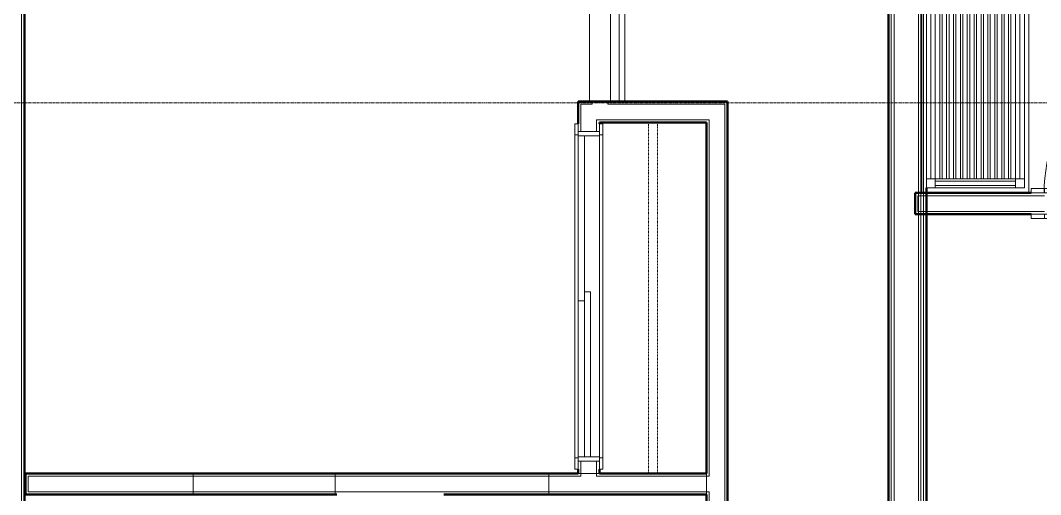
# Model space of a CAD drawing. Header units: inches. Extents: x -4235 to -464, y 9767 to 12347.
# Drawn here: x -3403.4 to -3174.4, y 11447.2 to 11553.7 of the extents above; entities that cross this region are included whole.
import ezdxf

# ---------------------------------------------------------------- set-up
doc = ezdxf.new("R2010")
doc.units = ezdxf.units.IN
doc.header["$MEASUREMENT"] = 0
doc.linetypes.add('Dash', pattern=[0.25, 0.125, -0.125])
doc.linetypes.add('Grid Line 1_2_', pattern=[0.875, 0.5, -0.125, 0.125, -0.125])
for name, color, linetype, lineweight in [('0-1', 7, 'Continuous', 5), ('0-2', 10, 'Continuous', 9), ('A-DOOR-1', 10, 'Continuous', 9), ('A-DOOR-2', 50, 'Continuous', 20), ('A-DOOR-3', 254, 'Continuous', 9), ('A-DOOR-4', 7, 'Continuous', 50), ('A-DOOR-FRAM-1', 10, 'Continuous', 9), ('A-WALL-1', 7, 'Continuous', 50), ('A-WALL-2', 250, 'Continuous', 13), ('A-WALL-3', 10, 'Continuous', 9), ('A-WALL-4', 254, 'Continuous', 9), ('I-WALL-1', 7, 'Continuous', 50), ('Q-CASE-1', 254, 'Continuous', 9), ('Q-CASE-2', 10, 'Continuous', 9), ('Q-CASE-HDLN-1', 10, 'Dash', 9), ('Q-CASE-HDLN-2', 254, 'Dash', 9), ('S-GRID-1', 1, 'Grid Line 1_2_', 9)]:
    doc.layers.add(name, color=color, linetype=linetype, lineweight=lineweight)

# ---------------------------------------------------------------- blocks, each defined once
blk = doc.blocks.new('SWING - SINGLE - FLUSH - 2-10 x 6-8 - PRIVACY-3199407-BACKGROUND - RCP - 3RD FLOOR')
at = {"layer": 'A-DOOR-1'}
blk.add_arc((17, 2.37), 34.07, 93.3657, 180, dxfattribs=at)
at = {"layer": 'A-DOOR-2'}
for p, q in [((15, 2.37), (15, 36.38)), ((17, 36.38), (15, 36.38)), ((17, 2.37), (17, 36.38)), ((17, 2.37), (15, 2.37))]:
    blk.add_line(p, q, dxfattribs=at)
at = {"layer": 'A-DOOR-FRAM-1'}
for p, q in [((-17, 3.37), (-20, 3.37)), ((-20, 2.37), (-20, 3.37)), ((-20, 2.37), (-17, 2.37)), ((17, 3.37), (-17, 3.37)), ((-17, 2.37), (-17, 3.37)), ((-17, 2.37), (17, 2.37)), ((20, 3.37), (17, 3.37)), ((17, 2.37), (17, 3.37)), ((17, 2.37), (20, 2.37)), ((20, 2.37), (20, 3.37)), ((-17, -2.38), (-20, -2.38)), ((-20, -2.38), (-20, -3.38)), ((-20, -3.38), (-17, -3.38)), ((17, -2.38), (-17, -2.38)), ((-17, -2.38), (-17, -3.38)), ((-17, -3.38), (17, -3.38)), ((20, -2.38), (17, -2.38)), ((17, -2.38), (17, -3.38)), ((17, -3.38), (20, -3.38)), ((20, -2.38), (20, -3.38))]:
    blk.add_line(p, q, dxfattribs=at)
blk = doc.blocks.new('Bath Vanity - Bath Vanity 60_-3150019-BACKGROUND - RCP - 3RD FLOOR')
at = {"layer": 'Q-CASE-1'}
for p, q in [((-29.26, 0), (-29.26, 1)), ((30.74, 1), (30.74, 0)), ((30.74, 0), (-29.26, 0))]:
    blk.add_line(p, q, dxfattribs=at)
at = {"layer": 'Q-CASE-2'}
for p, q in [((-29.26, 1), (-29.26, 24)), ((-29.26, 24), (30.74, 24)), ((-28.26, 21), (-28.26, 23)), ((-28.26, 23), (-26.26, 23)), ((-26.26, 23), (27.74, 23)), ((-26.26, 23), (-26.26, 21)), ((27.74, 21), (27.74, 23)), ((27.74, 23), (29.74, 23)), ((29.74, 23), (29.74, 21)), ((30.74, 24), (30.74, 1)), ((-28.26, 21), (-28.26, 3)), ((-26.26, 21), (-28.26, 21)), ((-27.76, 21), (-27.76, 3)), ((-26.76, 21), (-26.76, 3)), ((-26.26, 22), (27.74, 22)), ((27.74, 21), (-26.26, 21)), ((-26.26, 21), (-26.26, 3)), ((27.74, 21), (27.74, 3)), ((29.74, 21), (27.74, 21)), ((28.24, 21), (28.24, 3)), ((29.24, 21), (29.24, 3)), ((29.74, 21), (29.74, 3)), ((-26.26, 20), (27.74, 20)), ((27.74, 19.45), (-26.26, 19.45)), ((-26.26, 18.45), (27.74, 18.45)), ((27.74, 17.91), (-26.26, 17.91)), ((-26.26, 16.91), (27.74, 16.91)), ((27.74, 16.36), (-26.26, 16.36)), ((-26.26, 15.36), (27.74, 15.36)), ((27.74, 14.82), (-26.26, 14.82)), ((-26.26, 13.82), (27.74, 13.82)), ((27.74, 13.27), (-26.26, 13.27)), ((-26.26, 12.27), (27.74, 12.27)), ((27.74, 11.73), (-26.26, 11.73)), ((-26.26, 10.73), (27.74, 10.73)), ((27.74, 10.18), (-26.26, 10.18)), ((-26.26, 9.18), (27.74, 9.18)), ((27.74, 8.64), (-26.26, 8.64)), ((-26.26, 7.64), (27.74, 7.64)), ((27.74, 7.09), (-26.26, 7.09)), ((-26.26, 6.09), (27.74, 6.09)), ((27.74, 5.55), (-26.26, 5.55)), ((-28.26, 1), (-28.26, 3)), ((-28.26, 3), (-26.26, 3)), ((-26.26, 4.55), (27.74, 4.55)), ((27.74, 4), (-26.26, 4)), ((-26.26, 3), (27.74, 3)), ((-26.26, 3), (-26.26, 1)), ((27.74, 1), (27.74, 3)), ((27.74, 3), (29.74, 3)), ((29.74, 3), (29.74, 1)), ((-26.26, 1), (-28.26, 1)), ((-26.26, 2), (27.74, 2)), ((-26.26, 1), (27.74, 1)), ((29.74, 1), (27.74, 1))]:
    blk.add_line(p, q, dxfattribs=at)
blk = doc.blocks.new('SLIDING - FLUSH - 6-0 x 6-8-3203588-BACKGROUND - RCP - 3RD FLOOR')
at = {"layer": 'A-DOOR-1'}
for p, q in [((-38.75, 2.5), (-38.75, 3.25)), ((-36.25, 3.25), (-38.75, 3.25)), ((-38.75, 2.5), (-36.25, 2.5)), ((36.25, 3.25), (-36.25, 3.25)), ((-36.25, 3.25), (-36.25, 2.5)), ((36.25, 2.5), (36.25, 3.25)), ((36.25, 3.25), (38.75, 3.25)), ((38.75, 2.5), (36.25, 2.5)), ((38.75, 3.25), (38.75, 2.5)), ((36, 0.5), (-1, 0.5)), ((-1, 0.5), (-1, -0.875)), ((36, 0.5), (36, -0.875)), ((-38.75, -3), (-38.75, -2.25)), ((-36.25, -2.25), (-38.75, -2.25)), ((-36.25, -2.25), (-36.25, -3)), ((1, -0.875), (-36, -0.875)), ((-36, -0.875), (-36, -2.25)), ((-36, -2.25), (1, -2.25)), ((-1, -0.875), (36, -0.875)), ((1, -0.875), (1, -2.25)), ((36.25, -2.25), (38.75, -2.25)), ((36.25, -3), (36.25, -2.25)), ((38.75, -2.25), (38.75, -3)), ((-38.75, -3), (-36.25, -3)), ((-36.25, -3), (36.25, -3)), ((38.75, -3), (36.25, -3))]:
    blk.add_line(p, q, dxfattribs=at)
at = {"layer": 'A-DOOR-FRAM-1'}
for p, q in [((-37, -2.25), (-37, 2.5)), ((-36, 2.5), (-37, 2.5)), ((36, 2.5), (-36, 2.5)), ((-36, 2.5), (-36, -2.25)), ((36, -2.25), (36, 2.5)), ((36, 2.5), (37, 2.5)), ((37, 2.5), (37, -2.25)), ((-37, -2.25), (-36, -2.25)), ((1, -2.25), (36, -2.25)), ((37, -2.25), (36, -2.25))]:
    blk.add_line(p, q, dxfattribs=at)
blk = doc.blocks.new('BARN - FLUSH - 3-0 x 7-0 BARN DOOR-V85-BACKGROUND - RCP - 3RD FLOOR')
at = {"layer": 'A-DOOR-1'}
for p, q in [((-57, 5.57), (-60, 5.57)), ((-60, 5.57), (-60, 4.95)), ((-60, 4.95), (-60, 4.32)), ((-57, 4.07), (-57, 5.82)), ((-57, 5.82), (-21, 5.82)), ((-21, 5.82), (-21, 4.07)), ((18, 5.57), (-21, 5.57)), ((18, 5.55), (18, 4.95)), ((18, 4.95), (18, 4.34)), ((-60, 4.32), (-57, 4.32)), ((-21, 4.07), (-57, 4.07)), ((-21, 4.32), (18, 4.32))]:
    blk.add_line(p, q, dxfattribs=at)
at = {"layer": 'A-DOOR-3'}
for p, q in [((18, 4.95), (18, 5.57)), ((18, 4.32), (18, 4.95))]:
    blk.add_line(p, q, dxfattribs=at)
at = {"layer": 'A-DOOR-4'}
for p, q in [((-56, 6), (-56, 5.82)), ((-54.5, 6), (-56, 6)), ((-54.5, 5.82), (-54.5, 6)), ((-23.5, 6), (-23.5, 5.82)), ((-22, 6), (-23.5, 6)), ((-22, 5.82), (-22, 6))]:
    blk.add_line(p, q, dxfattribs=at)
blk = doc.blocks.new('OD_CW_Closet - OD_CW_Closet-3241815-BACKGROUND - RCP - 3RD FLOOR')
at = {"layer": 'Q-CASE-HDLN-1'}
for p, q in [((0.74, 0), (1.73, 0)), ((4.23, 0), (76.73, 0)), ((79.23, 0), (79.49, 0)), ((0.74, -11), (79.49, -11)), ((0.74, -13), (79.49, -13))]:
    blk.add_line(p, q, dxfattribs=at)
at = {"layer": 'Q-CASE-HDLN-2'}
for p, q in [((0.74, -24), (0.74, 0)), ((79.49, 0), (79.49, -24)), ((79.49, -24), (0.74, -24))]:
    blk.add_line(p, q, dxfattribs=at)
blk = doc.blocks.new('CTR - 1st Phase - Unit Layouts_rvt-1-BACKGROUND - RCP - 3RD FLOOR')
at = {"layer": 'A-WALL-1'}
for p, q in [((-3278.22, 11530.48), (-3278.22, 11535.49)), ((-3278.22, 11535.49), (-3277.6, 11535.49)), ((-3277.6, 11535.49), (-3273.47, 11535.49)), ((-3273.47, 11535.49), (-3244.7, 11535.49)), ((-3244.7, 11535.49), (-3244.7, 11534.86)), ((-3244.7, 11534.86), (-3244.7, 11530.74)), ((-3273.47, 11530.74), (-3273.47, 11530.48)), ((-3249.45, 11530.74), (-3273.47, 11530.74)), ((-3249.45, 11451.99), (-3249.45, 11530.74)), ((-3244.7, 11530.74), (-3244.7, 11425.23)), ((-3202.57, 11514.94), (-3176.57, 11514.94)), ((-3202.57, 11514.31), (-3202.57, 11514.94)), ((-3202.57, 11510.81), (-3202.57, 11514.31)), ((-3202.57, 11510.19), (-3202.57, 11510.81)), ((-3176.57, 11510.19), (-3202.57, 11510.19)), ((-3402.3, 11451.36), (-3402.3, 11451.99)), ((-3402.3, 11451.99), (-3278.22, 11451.99)), ((-3402.3, 11447.86), (-3402.3, 11451.36)), ((-3278.22, 11451.99), (-3278.22, 11452.98)), ((-3273.47, 11452.98), (-3273.47, 11451.99)), ((-3273.47, 11451.99), (-3249.45, 11451.99)), ((-3402.3, 11447.24), (-3402.3, 11447.86)), ((-3332.42, 11447.24), (-3402.3, 11447.24)), ((-3249.45, 11447.24), (-3308.42, 11447.24)), ((-3249.45, 11425.23), (-3249.45, 11447.24))]:
    blk.add_line(p, q, dxfattribs=at)
at = {"layer": 'A-WALL-2'}
for p, q in [((-3277.6, 11534.86), (-3277.6, 11528.73)), ((-3275.07, 11534.86), (-3277.6, 11534.86)), ((-3275.07, 11534.86), (-3275.07, 11535.49)), ((-3271.57, 11534.86), (-3271.57, 11535.49)), ((-3271.57, 11534.86), (-3245.32, 11534.86)), ((-3245.32, 11531.36), (-3245.32, 11534.86)), ((-3274.1, 11531.36), (-3274.1, 11528.73)), ((-3273.47, 11531.36), (-3274.1, 11531.36)), ((-3273.47, 11531.36), (-3248.82, 11531.36)), ((-3248.82, 11530.74), (-3248.82, 11531.36)), ((-3248.82, 11451.36), (-3248.82, 11530.74)), ((-3245.32, 11530.74), (-3245.32, 11531.36)), ((-3245.32, 11425.85), (-3245.32, 11530.74)), ((-3173.57, 11514.31), (-3201.95, 11514.31)), ((-3201.95, 11514.31), (-3201.95, 11510.81)), ((-3173.57, 11510.81), (-3201.95, 11510.81)), ((-3277.6, 11454.73), (-3277.6, 11451.99)), ((-3274.1, 11454.73), (-3274.1, 11451.99)), ((-3401.67, 11447.86), (-3401.67, 11451.36)), ((-3401.67, 11451.36), (-3277.6, 11451.36)), ((-3277.6, 11451.36), (-3277.6, 11451.99)), ((-3274.1, 11451.36), (-3274.1, 11451.99)), ((-3274.1, 11451.36), (-3249.45, 11451.36)), ((-3248.82, 11451.36), (-3249.45, 11451.36)), ((-3401.67, 11447.86), (-3249.45, 11447.86)), ((-3248.82, 11447.86), (-3249.45, 11447.86)), ((-3248.82, 11425.85), (-3248.82, 11447.86))]:
    blk.add_line(p, q, dxfattribs=at)
at = {"layer": 'A-WALL-3'}
for p, q in [((-3275.7, 11571.49), (-3275.7, 11535.49)), ((-3270.95, 11535.49), (-3270.95, 11571.49)), ((-3278.22, 11528.73), (-3273.47, 11528.73)), ((-3278.22, 11454.73), (-3273.47, 11454.73)), ((-3278.22, 11451.99), (-3273.47, 11451.99)), ((-3249.45, 11447.24), (-3249.45, 11451.99)), ((-3364.67, 11447.24), (-3401.67, 11447.24)), ((-3332.82, 11447.24), (-3364.67, 11447.24)), ((-3332.42, 11447.24), (-3332.82, 11447.24)), ((-3284.82, 11447.24), (-3308.42, 11447.24)), ((-3284.2, 11447.24), (-3284.82, 11447.24))]:
    blk.add_line(p, q, dxfattribs=at)
at = {"layer": 'A-WALL-4'}
for p, q in [((-3270.95, 11535.49), (-3275.7, 11535.49)), ((-3402.3, 11447.24), (-3402.3, 11451.99)), ((-3402.3, 11451.99), (-3364.67, 11451.99)), ((-3364.67, 11451.99), (-3364.67, 11447.24)), ((-3364.67, 11451.99), (-3364.67, 11447.24)), ((-3364.67, 11451.99), (-3332.82, 11451.99)), ((-3332.82, 11451.99), (-3332.82, 11447.24)), ((-3332.82, 11451.99), (-3332.82, 11447.24)), ((-3332.82, 11451.99), (-3284.82, 11451.99)), ((-3284.82, 11451.99), (-3278.22, 11451.99)), ((-3284.82, 11451.95), (-3284.82, 11447.24)), ((-3284.82, 11447.24), (-3284.82, 11451.95)), ((-3273.47, 11451.99), (-3249.45, 11451.99)), ((-3401.67, 11447.24), (-3402.3, 11447.24)), ((-3249.45, 11447.24), (-3284.2, 11447.24))]:
    blk.add_line(p, q, dxfattribs=at)
at = {"layer": '0-2'}
for name, p, rotation in [('BARN - FLUSH - 3-0 x 7-0 BARN DOOR-V85-BACKGROUND - RCP - 3RD FLOOR', (-3273.32, 11553.49), 270.0000000000294), ('Bath Vanity - Bath Vanity 60_-3150019-BACKGROUND - RCP - 3RD FLOOR', (-3201.07, 11545.85), 270.0000000001426), ('SLIDING - FLUSH - 6-0 x 6-8-3203588-BACKGROUND - RCP - 3RD FLOOR', (-3275.97, 11491.73), 270.0000000000066), ('OD_CW_Closet - OD_CW_Closet-3241815-BACKGROUND - RCP - 3RD FLOOR', (-3273.45, 11451.25), 90.00000000004762)]:
    blk.add_blockref(name, p, dxfattribs=dict(at, rotation=rotation))
blk.add_blockref('SWING - SINGLE - FLUSH - 2-10 x 6-8 - PRIVACY-3199407-BACKGROUND - RCP - 3RD FLOOR', (-3156.57, 11512.56), dxfattribs=at)
blk = doc.blocks.new('CTR - 1st Phase - Common Walls_rvt-1-BACKGROUND - RCP - 3RD FLOOR')
at = {"layer": 'A-WALL-2'}
for p, q in [((-3403.17, 11255.36), (-3403.17, 11641.24)), ((-3207.95, 11622.61), (-3207.95, 11255.64)), ((-3207.32, 11622.61), (-3207.32, 11255.64)), ((-3201.82, 11622.61), (-3201.82, 11255.64)), ((-3201.32, 11622.61), (-3201.32, 11255.64)), ((-3200.7, 11622.61), (-3200.7, 11255.64))]:
    blk.add_line(p, q, dxfattribs=at)
at = {"layer": 'I-WALL-1'}
for p, q in [((-3402.55, 11640.61), (-3402.55, 11255.36)), ((-3208.57, 11255.64), (-3208.57, 11622.61)), ((-3200.07, 11516.11), (-3200.07, 11255.64))]:
    blk.add_line(p, q, dxfattribs=at)

msp = doc.modelspace()

# ---------------------------------------------------------------- linework, layer by layer
at = {"layer": 'S-GRID-1'}
msp.add_line((-464.45, 11535.19), (-4185.7, 11535.19), dxfattribs=at)

# ---------------------------------------------------------------- block references
at = {"layer": '0-1'}
for name in ['CTR - 1st Phase - Unit Layouts_rvt-1-BACKGROUND - RCP - 3RD FLOOR', 'CTR - 1st Phase - Common Walls_rvt-1-BACKGROUND - RCP - 3RD FLOOR']:
    msp.add_blockref(name, (0, 0), dxfattribs=at)

doc.saveas('drawing.dxf')
